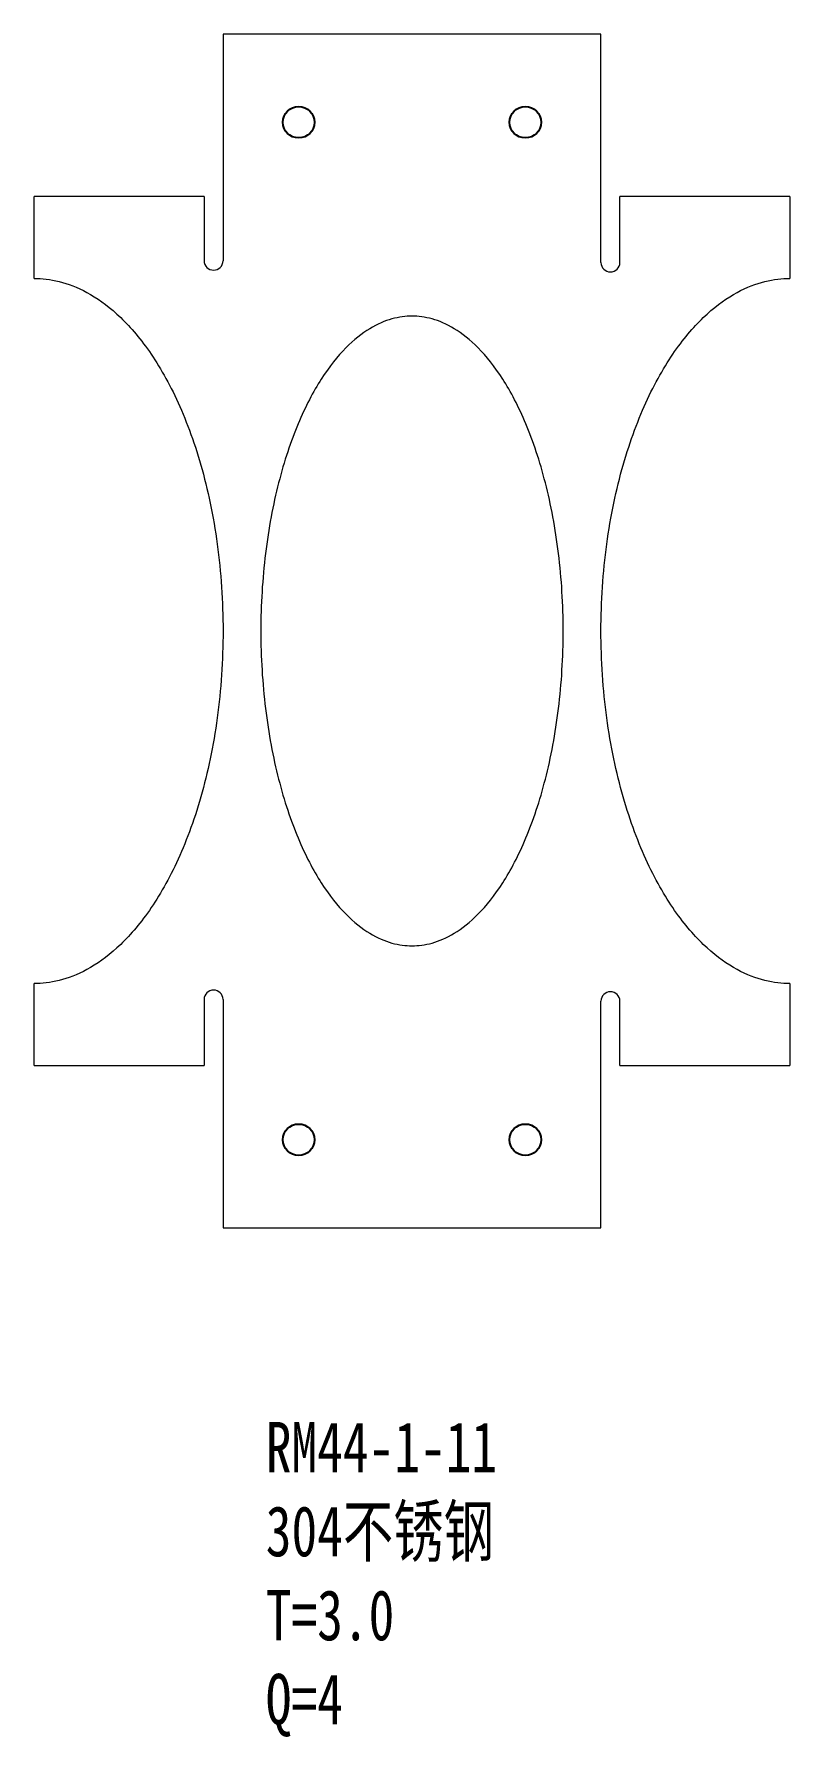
# Model space of a CAD drawing. Header units: millimetres. Extents: x 1682 to 2025, y -192 to -37.
# Drawn here: x 1964.6 to 2024.6, y -187.5 to -52.2 of the extents above; entities that cross this region are included whole.
import ezdxf

# ---------------------------------------------------------------- set-up
doc = ezdxf.new("R2010")
doc.units = ezdxf.units.MM

msp = doc.modelspace()

# ---------------------------------------------------------------- linework, layer by layer
at = {"color": 7, "linetype": 'Continuous', "lineweight": 15}
for p, q in [((1979.613, -52.241), (1979.613, -70.241)), ((2009.613, -52.241), (1979.613, -52.241)), ((2009.613, -70.378), (2009.613, -52.241)), ((1964.613, -71.641), (1964.613, -65.141)), ((1978.113, -65.141), (1964.613, -65.141)), ((1978.113, -65.141), (1978.113, -70.241)), ((2011.113, -70.378), (2011.113, -65.141)), ((2024.613, -65.141), (2011.113, -65.141)), ((2024.613, -65.141), (2024.613, -71.641)), ((1964.613, -134.141), (1964.613, -127.641)), ((2024.613, -127.641), (2024.613, -134.141)), ((1978.113, -128.904), (1978.113, -134.141)), ((1979.613, -128.904), (1979.613, -147.041)), ((2009.613, -147.041), (2009.613, -129.041)), ((2011.113, -134.141), (2011.113, -129.041)), ((1964.613, -134.141), (1978.113, -134.141)), ((2011.113, -134.141), (2024.613, -134.141)), ((1979.613, -147.041), (2009.613, -147.041))]:
    msp.add_line(p, q, dxfattribs=at)
for centre in [(1985.613, -59.241), (2003.613, -59.241), (1985.613, -140.041), (2003.613, -140.041)]:
    msp.add_circle(centre, 1.25)
for centre, start, end in [((1978.863, -70.241), 180, 0), ((2010.363, -70.378), 180, 0), ((1978.863, -128.904), 0, 180), ((2010.363, -129.041), 0, 180)]:
    msp.add_arc(centre, 0.75, start, end, dxfattribs=at)
for points in [[(1964.613, -71.641), (1965.238, -71.641), (1965.902, -71.713), (1967.306, -72.064), (1968.045, -72.343), (1969.581, -73.179), (1970.378, -73.737), (1971.994, -75.208), (1972.813, -76.121), (1974.413, -78.361), (1975.194, -79.689), (1976.635, -82.771), (1977.295, -84.527), (1978.402, -88.402), (1978.848, -90.522), (1979.454, -94.976), (1979.613, -97.308), (1979.613, -101.974), (1979.454, -104.307), (1978.848, -108.76), (1978.402, -110.88), (1977.295, -114.755), (1976.635, -116.511), (1975.194, -119.593), (1974.413, -120.921), (1972.813, -123.161), (1971.994, -124.074), (1970.378, -125.545), (1969.581, -126.103), (1968.045, -126.939), (1967.306, -127.218), (1965.902, -127.569), (1965.238, -127.641), (1964.613, -127.641)], [(2024.613, -127.641), (2023.988, -127.641), (2023.323, -127.569), (2021.92, -127.218), (2021.181, -126.939), (2019.645, -126.103), (2018.848, -125.545), (2017.232, -124.074), (2016.413, -123.161), (2014.813, -120.921), (2014.032, -119.593), (2012.591, -116.511), (2011.931, -114.755), (2010.824, -110.88), (2010.377, -108.76), (2009.771, -104.307), (2009.613, -101.974), (2009.613, -97.308), (2009.771, -94.976), (2010.377, -90.522), (2010.824, -88.402), (2011.931, -84.527), (2012.591, -82.771), (2014.032, -79.689), (2014.813, -78.361), (2016.413, -76.121), (2017.232, -75.208), (2018.848, -73.737), (2019.645, -73.179), (2021.181, -72.343), (2021.92, -72.064), (2023.323, -71.713), (2023.988, -71.641), (2024.613, -71.641)], [(1994.613, -74.641), (1994.113, -74.641), (1993.581, -74.706), (1992.459, -75.019), (1991.867, -75.268), (1990.638, -76.014), (1990.001, -76.513), (1988.708, -77.826), (1988.053, -78.641), (1986.773, -80.641), (1986.148, -81.827), (1984.995, -84.579), (1984.468, -86.146), (1983.582, -89.606), (1983.224, -91.499), (1982.74, -95.475), (1982.613, -97.558), (1982.613, -101.724), (1982.74, -103.807), (1983.224, -107.783), (1983.582, -109.676), (1984.468, -113.136), (1984.995, -114.703), (1986.148, -117.456), (1986.773, -118.641), (1988.053, -120.641), (1988.708, -121.457), (1990.001, -122.769), (1990.638, -123.268), (1991.867, -124.014), (1992.459, -124.263), (1993.581, -124.576), (1994.113, -124.641), (1994.613, -124.641)], [(1994.613, -124.641), (1995.113, -124.641), (1995.644, -124.576), (1996.767, -124.263), (1997.358, -124.014), (1998.587, -123.268), (1999.225, -122.769), (2000.518, -121.457), (2001.173, -120.641), (2002.453, -118.641), (2003.077, -117.456), (2004.23, -114.703), (2004.758, -113.136), (2005.644, -109.676), (2006.001, -107.783), (2006.486, -103.807), (2006.613, -101.724), (2006.613, -97.558), (2006.486, -95.475), (2006.001, -91.499), (2005.644, -89.606), (2004.758, -86.146), (2004.23, -84.579), (2003.077, -81.827), (2002.453, -80.641), (2001.173, -78.641), (2000.518, -77.826), (1999.225, -76.513), (1998.587, -76.014), (1997.358, -75.268), (1996.767, -75.019), (1995.644, -74.706), (1995.113, -74.641), (1994.613, -74.641)]]:
    msp.add_open_spline(points, degree=3, knots=[0, 0, 0, 0, 0.0625, 0.0625, 0.125, 0.125, 0.1875, 0.1875, 0.25, 0.25, 0.3125, 0.3125, 0.375, 0.375, 0.4375, 0.4375, 0.5, 0.5, 0.5625, 0.5625, 0.625, 0.625, 0.6875, 0.6875, 0.75, 0.75, 0.8125, 0.8125, 0.875, 0.875, 0.9375, 0.9375, 1, 1, 1, 1], dxfattribs=at)

# ---------------------------------------------------------------- texts
at = {"insert": (1983.005, -162.451), "char_height": 4, "attachment_point": 1}
msp.add_mtext_dynamic_manual_height_columns('{\\fHYSWLongFangSong|b0|i0|c134|p2;RM44-1-11\\P304不锈钢\\PT=3.0\\PQ=4}', width=235.06092, gutter_width=1.2, heights=[0], dxfattribs=at)

doc.saveas('drawing.dxf')
